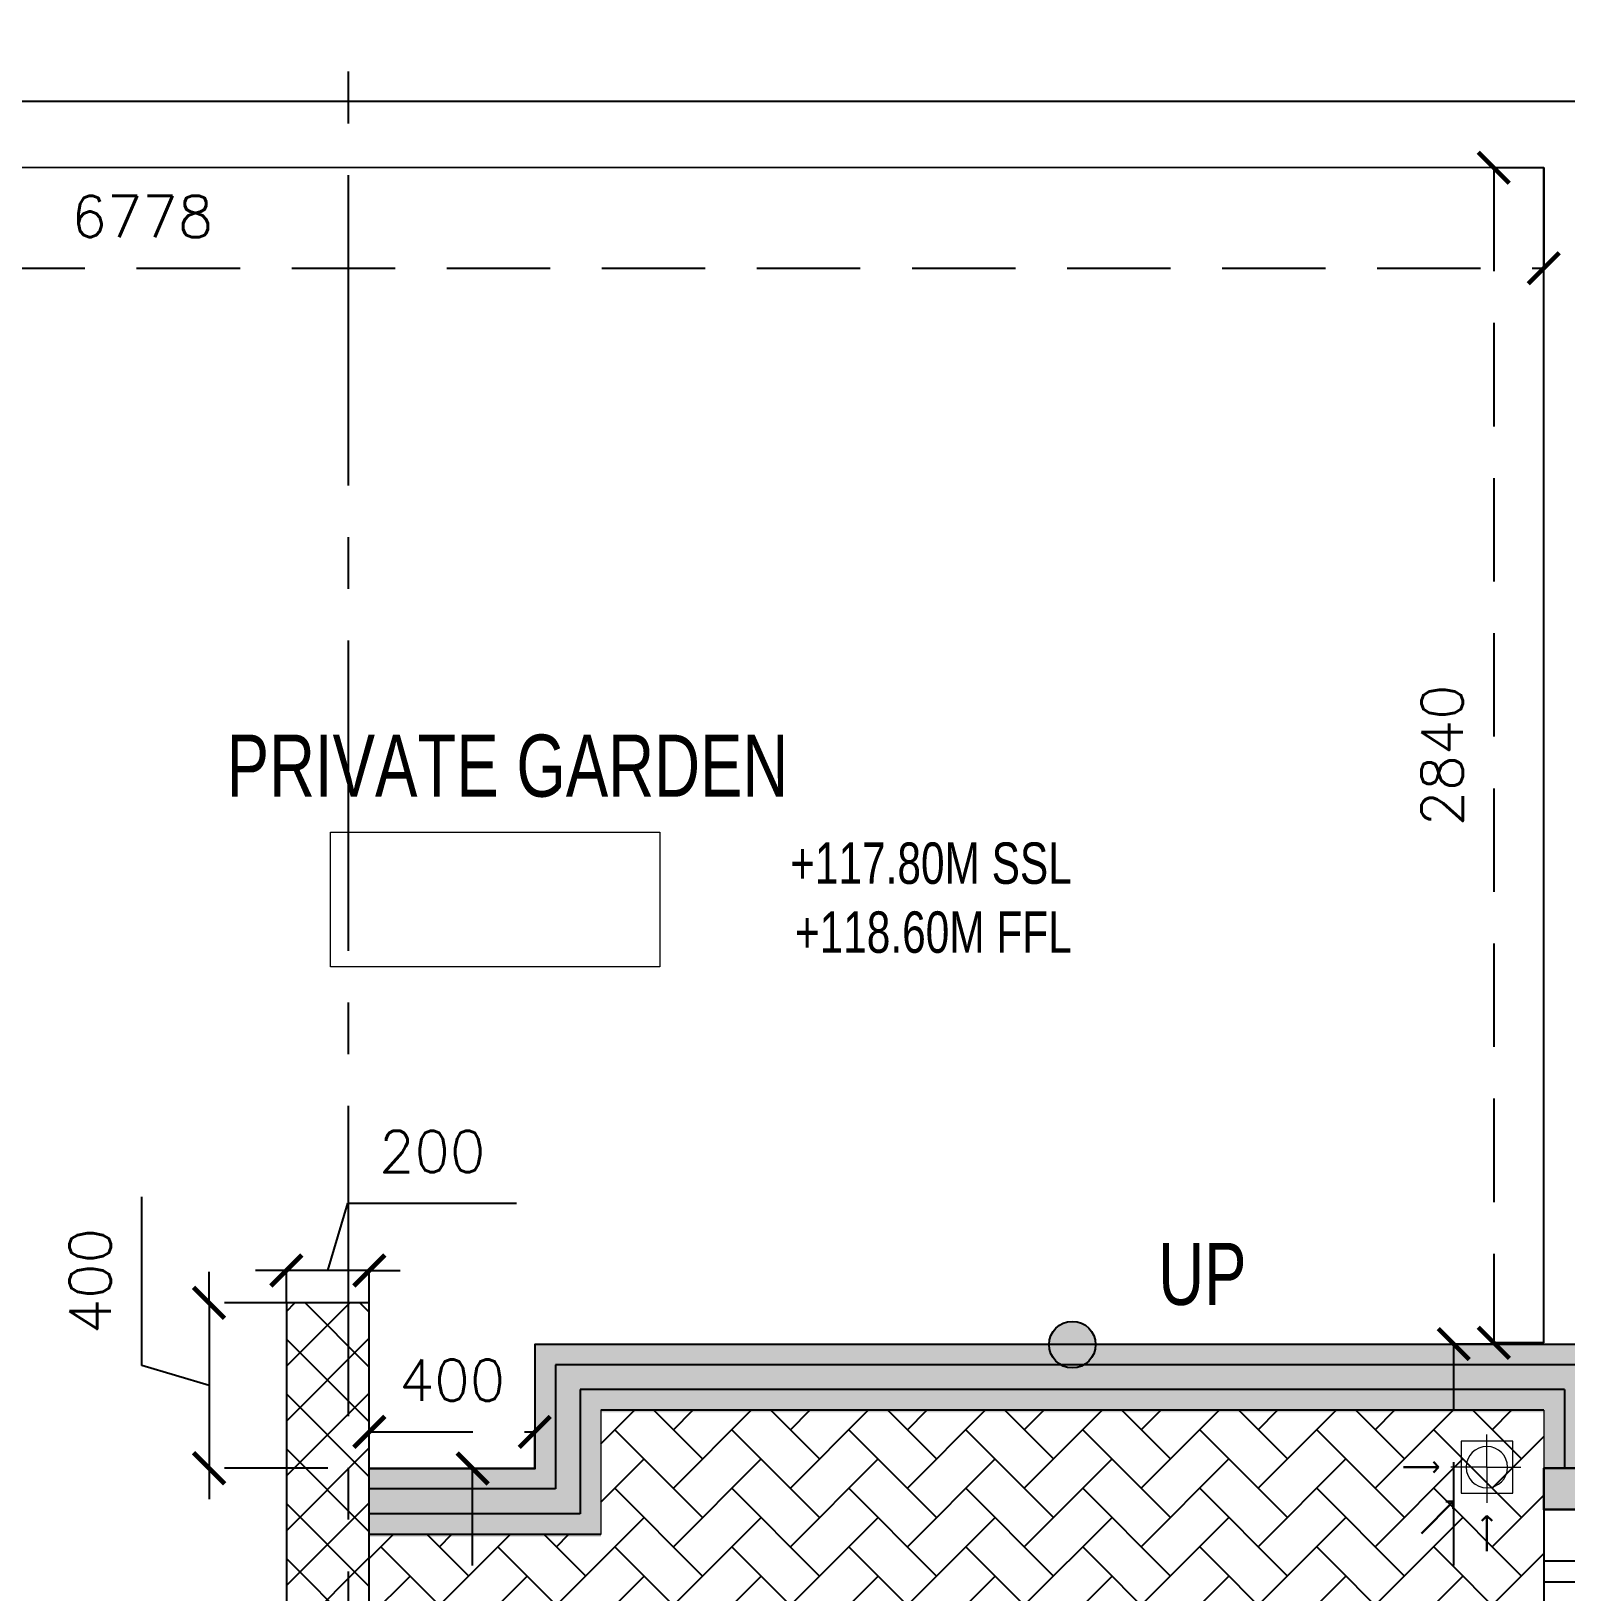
# Model space of a CAD drawing. Header units: millimetres. Extents: x 1180970 to 1231451, y -5737889 to -5695638.
# Drawn here: x 1221695 to 1225406, y -5708852 to -5705080 of the extents above; entities that cross this region are included whole.
import ezdxf

# ---------------------------------------------------------------- set-up
doc = ezdxf.new("R2010")
doc.units = ezdxf.units.MM
doc.header["$LTSCALE"] = 1000
doc.header["$MEASUREMENT"] = 0
for name, pattern in [('3BHK-A$1$AUDIT_D_120904163729-0', [0]), ('AUDIT_D_120904163729-0', [0]), ('T8(T9 IS SIMILAR) - GROUND FLOOR - DIMENSION & TEXTING$0$HIDDEN', [0.375, 0.25, -0.125]), ('T8(T9 IS SIMILAR) - GROUND FLOOR ELEVATION$0$AUDIT_D_120904163729-0', [0]), ('T8(T9 IS SIMILAR) - GROUND FLOOR ELEVATION$1$HIDDEN', [0.375, 0.25, -0.125]), ('T8_REFUGE COLUMNS$0$CENTER2', [1.125, 0.75, -0.125, 0.125, -0.125])]:
    doc.linetypes.add(name, pattern=pattern)
doc.layers.get('0').update_dxf_attribs({"linetype": 'AUDIT_D_120904163729-0'})
for name, color, linetype, lineweight in [('$0$a-Text', 4, 'Continuous', 0), ('3BHK-A$1$D&W', 8, 'Continuous', 25), ('3BHK-A$1$Ele', 8, 'Continuous', 15), ('3BHK-A$2$a-TOI-fixtures', 251, 'Continuous', 0), ('3BHK-A$2$A-WALL- 160', 6, 'Continuous', 30), ('T8(T9 IS SIMILAR) - GROUND FLOOR - DIMENSION & TEXTING$0$R0-18-10-2014-T1-1st Podium Floor Plan$0$Text', 2, 'Continuous', 0), ('T8(T9 IS SIMILAR) - GROUND FLOOR$0$a-Text', 4, 'Continuous', 0), ('T8(T9 IS SIMILAR) - GROUND FLOOR$0$D&W', 8, 'Continuous', 25)]:
    doc.layers.add(name, color=color, linetype=linetype, lineweight=lineweight)
for name, color, linetype in [('3BHK-A$1$$1$CUT-OUT', 49, 'Continuous'), ('3BHK-A$1$A-DECK SUNK 125', 8, 'Continuous'), ('3BHK-A$1$A-Elev Feature-Chajja', 13, 'Continuous'), ('3BHK-A$1$A-HATCH -160', 251, '3BHK-A$1$AUDIT_D_120904163729-0'), ('3BHK-A$1$ELE 1', 1, 'Continuous'), ('A-GARDEN PARTITION', 1, 'Continuous'), ('T8(T9 IS SIMILAR) - GROUND FLOOR - DIMENSION & TEXTING$0$A-DIMENSIONS', 2, 'T8(T9 IS SIMILAR) - GROUND FLOOR - DIMENSION & TEXTING$0$HIDDEN'), ('T8(T9 IS SIMILAR) - GROUND FLOOR ELEVATION$0$A-DIM', 1, 'T8(T9 IS SIMILAR) - GROUND FLOOR ELEVATION$0$AUDIT_D_120904163729-0'), ('T8(T9 IS SIMILAR) - GROUND FLOOR ELEVATION$0$A-WALL HATCH', 252, 'T8(T9 IS SIMILAR) - GROUND FLOOR ELEVATION$0$AUDIT_D_120904163729-0'), ('T8(T9 IS SIMILAR) - GROUND FLOOR ELEVATION$0$A-WALL-FEATURES', 6, 'T8(T9 IS SIMILAR) - GROUND FLOOR ELEVATION$0$AUDIT_D_120904163729-0'), ('T8(T9 IS SIMILAR) - GROUND FLOOR$0$$0$A-DECK SUNK 125', 8, 'Continuous'), ('T8(T9 IS SIMILAR) - GROUND FLOOR$0$B-AR-ANNO-E DECK FLOOR$0$a-text', 4, 'Continuous'), ('T8(T9 IS SIMILAR) - GROUND FLOOR$1$STAIRS', 1, 'Continuous'), ('T8_REFUGE COLUMNS$0$A-CENTERLINE', 193, 'T8_REFUGE COLUMNS$0$CENTER2')]:
    doc.layers.add(name, color=color, linetype=linetype)
doc.styles.add('$0$ARIAL ARROW', font='swisscl.ttf')
doc.styles.add('3BHK-A$1$Romans 1', font='romans.shx', dxfattribs={"height": 100})
doc.styles.add('T8(T9 IS SIMILAR) - GROUND FLOOR - DIMENSION & TEXTING$0$ARIAL ARROW', font='swisscl.ttf')
doc.styles.add('T8(T9 IS SIMILAR) - GROUND FLOOR - DIMENSION & TEXTING$0$Romans 1', font='romans.shx', dxfattribs={"height": 100})
doc.styles.add('T8(T9 IS SIMILAR) - GROUND FLOOR ELEVATION$0$Romans 1', font='romans.shx', dxfattribs={"height": 100})
doc.styles.add('T8(T9 IS SIMILAR) - GROUND FLOOR$0$ARIAL ARROW', font='swisscl.ttf')
doc.dimstyles.new('3BHK-A$1$ALPINE S', dxfattribs={"dimscale": 0, "dimtxt": 100, "dimasz": 75, "dimexe": 0, "dimexo": 0, "dimgap": 75, "dimtad": 1, "dimdec": 0, "dimzin": 0, "dimdsep": 46, "dimtxsty": '3BHK-A$1$Romans 1', "dimblk": '3BHK-A$1$_ArchTick', "dimcen": 0.09, "dimclrd": 256, "dimclre": 256, "dimclrt": 7, "dimadec": 0, "dimazin": 0, "dimtfac": 1, "dimtdec": 0, "dimtofl": 0, "dimtmove": 1, "dimatfit": 0, "dimldrblk": '3BHK-A$1$_Open90', "dimfxl": 1, "dimtolj": 1, "dimtzin": 0, "dimarcsym": 0})
doc.dimstyles.new('T8(T9 IS SIMILAR) - GROUND FLOOR - DIMENSION & TEXTING$0$ALPINE S', dxfattribs={"dimscale": 0, "dimtxt": 100, "dimasz": 75, "dimexe": 0, "dimexo": 0, "dimgap": 75, "dimtad": 1, "dimdec": 0, "dimzin": 0, "dimdsep": 46, "dimtxsty": 'T8(T9 IS SIMILAR) - GROUND FLOOR - DIMENSION & TEXTING$0$Romans 1', "dimblk": 'T8(T9 IS SIMILAR) - GROUND FLOOR - DIMENSION & TEXTING$0$_ArchTick', "dimcen": 0.09, "dimclrd": 256, "dimclre": 256, "dimclrt": 7, "dimadec": 0, "dimazin": 0, "dimtfac": 1, "dimtdec": 0, "dimtofl": 0, "dimtmove": 1, "dimatfit": 0, "dimldrblk": 'T8(T9 IS SIMILAR) - GROUND FLOOR - DIMENSION & TEXTING$0$_Open90', "dimfxl": 1, "dimtolj": 1, "dimtzin": 0, "dimarcsym": 0})
doc.dimstyles.new('T8(T9 IS SIMILAR) - GROUND FLOOR ELEVATION$0$ALPINE S', dxfattribs={"dimscale": 0, "dimtxt": 100, "dimasz": 75, "dimexe": 0, "dimexo": 0, "dimgap": 75, "dimtad": 1, "dimdec": 0, "dimzin": 0, "dimdsep": 46, "dimtxsty": 'T8(T9 IS SIMILAR) - GROUND FLOOR ELEVATION$0$Romans 1', "dimblk": 'T8(T9 IS SIMILAR) - GROUND FLOOR ELEVATION$0$_ArchTick', "dimcen": 0.09, "dimclrd": 256, "dimclre": 256, "dimclrt": 7, "dimadec": 0, "dimazin": 0, "dimtfac": 1, "dimtdec": 0, "dimtofl": 0, "dimtmove": 1, "dimatfit": 0, "dimldrblk": 'T8(T9 IS SIMILAR) - GROUND FLOOR ELEVATION$0$_Open90', "dimfxl": 1, "dimtolj": 1, "dimtzin": 0, "dimarcsym": 0})

# ---------------------------------------------------------------- blocks, each defined once
blk = doc.blocks.new('3BHK-A$1$_ArchTick')
at = {"color": 0, "linetype": 'ByBlock', "const_width": 0.15}
blk.add_lwpolyline([(-0.5, -0.5), (0.5, 0.5)], dxfattribs=at)
blk = doc.blocks.new('3BHK-A$1$_Open90')
at = {"color": 0, "linetype": 'ByBlock', "lineweight": -2}
for p, q in [((0, 0), (-1, 0)), ((-0.5, 0.5), (0, 0)), ((0, 0), (-0.5, -0.5))]:
    blk.add_line(p, q, dxfattribs=at)
blk = doc.blocks.new('T8_REFUGE COLUMNS')
at = {"layer": 'T8_REFUGE COLUMNS$0$A-CENTERLINE'}
blk.add_line((1222462.1, -5720802.9), (1222462.1, -5702690.8), dxfattribs=at)
blk = doc.blocks.new('T8(T9 IS SIMILAR) - GROUND FLOOR ELEVATION$0$_ArchTick')
at = {"color": 0, "linetype": 'ByBlock', "const_width": 0.15}
blk.add_lwpolyline([(-0.5, -0.5), (0.5, 0.5)], dxfattribs=at)
blk = doc.blocks.new('*D338')
at = {"layer": 'T8(T9 IS SIMILAR) - GROUND FLOOR ELEVATION$0$A-DIM', "lineweight": -2, "transparency": 16777216}
for p, q in [((1221962.3, -5708305), (1221962.3, -5707897.9)), ((1222124.8, -5708153.8), (1222124.8, -5708078.8)), ((1222124.8, -5708153.8), (1222124.8, -5708553.7)), ((1222124.8, -5708353.8), (1221962.3, -5708305)), ((1222124.8, -5708553.7), (1222124.8, -5708628.7))]:
    blk.add_line(p, q, dxfattribs=at)
at = {"layer": 'T8(T9 IS SIMILAR) - GROUND FLOOR ELEVATION$0$A-DIM', "linetype": 'T8(T9 IS SIMILAR) - GROUND FLOOR ELEVATION$1$HIDDEN', "lineweight": -2, "transparency": 16777216}
for p, q in [((1222412, -5708153.8), (1222124.8, -5708153.8)), ((1222412.3, -5708553.7), (1222124.8, -5708553.7))]:
    blk.add_line(p, q, dxfattribs=at)
at = {"layer": 'T8(T9 IS SIMILAR) - GROUND FLOOR ELEVATION$0$A-DIM', "linetype": 'ByBlock', "lineweight": -2, "transparency": 16777216, "xscale": 75, "yscale": 75, "zscale": 75}
for p, rotation in [((1222124.8, -5708153.8), 270), ((1222124.8, -5708553.7), 90)]:
    blk.add_blockref('T8(T9 IS SIMILAR) - GROUND FLOOR ELEVATION$0$_ArchTick', p, dxfattribs=dict(at, rotation=rotation))
at = {"layer": 'T8(T9 IS SIMILAR) - GROUND FLOOR ELEVATION$0$A-DIM', "color": 7, "linetype": 'ByBlock', "transparency": 16777216, "insert": (1221837.3, -5708101.4), "char_height": 100, "attachment_point": 5, "rotation": 90, "style": 'T8(T9 IS SIMILAR) - GROUND FLOOR ELEVATION$0$Romans 1'}
blk.add_mtext('\\A1;400', dxfattribs=at)
blk = doc.blocks.new('T8(T9 IS SIMILAR) - GROUND FLOOR ELEVATION$0$_Open90')
at = {"color": 0, "linetype": 'ByBlock', "lineweight": -2}
for p, q in [((0, 0), (-1, 0)), ((-0.5, 0.5), (0, 0)), ((0, 0), (-0.5, -0.5))]:
    blk.add_line(p, q, dxfattribs=at)
blk = doc.blocks.new('*D343')
at = {"layer": 'T8(T9 IS SIMILAR) - GROUND FLOOR ELEVATION$0$A-DIM', "lineweight": -2, "transparency": 16777216}
for p, q in [((1222412, -5708075.7), (1222460.7, -5707913.2)), ((1222460.7, -5707913.2), (1222867.9, -5707913.2)), ((1222311.8, -5708075.7), (1222236.8, -5708075.7)), ((1222512.2, -5708075.7), (1222311.8, -5708075.7)), ((1222512.2, -5708075.7), (1222587.2, -5708075.7))]:
    blk.add_line(p, q, dxfattribs=at)
at = {"layer": 'T8(T9 IS SIMILAR) - GROUND FLOOR ELEVATION$0$A-DIM', "linetype": 'T8(T9 IS SIMILAR) - GROUND FLOOR ELEVATION$1$HIDDEN', "lineweight": -2, "transparency": 16777216}
for p, q in [((1222311.8, -5708153.8), (1222311.8, -5708075.7)), ((1222512.2, -5708153.8), (1222512.2, -5708075.7))]:
    blk.add_line(p, q, dxfattribs=at)
at = {"layer": 'T8(T9 IS SIMILAR) - GROUND FLOOR ELEVATION$0$A-DIM', "linetype": 'ByBlock', "lineweight": -2, "transparency": 16777216, "xscale": 75, "yscale": 75, "zscale": 75}
blk.add_blockref('T8(T9 IS SIMILAR) - GROUND FLOOR ELEVATION$0$_ArchTick', (1222311.8, -5708075.7), dxfattribs=at)
at = {"layer": 'T8(T9 IS SIMILAR) - GROUND FLOOR ELEVATION$0$A-DIM', "linetype": 'ByBlock', "lineweight": -2, "transparency": 16777216, "xscale": 75, "yscale": 75, "zscale": 75, "rotation": 180}
blk.add_blockref('T8(T9 IS SIMILAR) - GROUND FLOOR ELEVATION$0$_ArchTick', (1222512.2, -5708075.7), dxfattribs=at)
at = {"layer": 'T8(T9 IS SIMILAR) - GROUND FLOOR ELEVATION$0$A-DIM', "color": 7, "linetype": 'ByBlock', "transparency": 16777216, "insert": (1222664.3, -5707788.2), "char_height": 100, "attachment_point": 5, "style": 'T8(T9 IS SIMILAR) - GROUND FLOOR ELEVATION$0$Romans 1', "bg_fill": 3, "box_fill_scale": 1.25, "bg_fill_color": 256, "bg_fill_true_color": 13158600, "bg_fill_transparency": 0}
blk.add_mtext('\\A1;200', dxfattribs=at)
blk = doc.blocks.new('T8(T9 IS SIMILAR) - GROUND FLOOR$1$A$C29262D9E')
at = {"layer": 'T8(T9 IS SIMILAR) - GROUND FLOOR$1$STAIRS'}
h = blk.add_hatch(color=7, dxfattribs=at)
edge = h.paths.add_edge_path()
edge.add_arc((0, 0), 0.075, 0, 360)
at = {"layer": 'T8(T9 IS SIMILAR) - GROUND FLOOR$1$STAIRS', "color": 7}
blk.add_circle((0, 0), 0.075, dxfattribs=at)
blk = doc.blocks.new('T8(T9 IS SIMILAR) - GROUND FLOOR - DIMENSION & TEXTING$0$_ArchTick')
at = {"color": 0, "linetype": 'ByBlock', "const_width": 0.15}
blk.add_lwpolyline([(-0.5, -0.5), (0.5, 0.5)], dxfattribs=at)
blk = doc.blocks.new('*D616')
at = {"layer": 'T8(T9 IS SIMILAR) - GROUND FLOOR - DIMENSION & TEXTING$0$A-DIMENSIONS', "linetype": 'T8(T9 IS SIMILAR) - GROUND FLOOR - DIMENSION & TEXTING$0$HIDDEN', "lineweight": -2, "transparency": 16777216}
for p, q in [((1225319, -5708253.4), (1225134.5, -5708253.4)), ((1225319, -5709913.9), (1225134.5, -5709913.9))]:
    blk.add_line(p, q, dxfattribs=at)
at = {"layer": 'T8(T9 IS SIMILAR) - GROUND FLOOR - DIMENSION & TEXTING$0$A-DIMENSIONS', "lineweight": -2, "transparency": 16777216}
blk.add_line((1225134.5, -5709913.9), (1225134.5, -5708253.4), dxfattribs=at)
at = {"layer": 'T8(T9 IS SIMILAR) - GROUND FLOOR - DIMENSION & TEXTING$0$A-DIMENSIONS', "linetype": 'ByBlock', "lineweight": -2, "transparency": 16777216, "xscale": 75, "yscale": 75, "zscale": 75}
for p, rotation in [((1225134.5, -5708253.4), 90), ((1225134.5, -5709913.9), 270)]:
    blk.add_blockref('T8(T9 IS SIMILAR) - GROUND FLOOR - DIMENSION & TEXTING$0$_ArchTick', p, dxfattribs=dict(at, rotation=rotation))
at = {"layer": 'T8(T9 IS SIMILAR) - GROUND FLOOR - DIMENSION & TEXTING$0$A-DIMENSIONS', "color": 7, "linetype": 'ByBlock', "transparency": 16777216, "insert": (1225009.5, -5709083.6), "char_height": 100, "attachment_point": 5, "rotation": 90, "style": 'T8(T9 IS SIMILAR) - GROUND FLOOR - DIMENSION & TEXTING$0$Romans 1'}
blk.add_mtext('\\A1;1660', dxfattribs=at)
blk = doc.blocks.new('T8(T9 IS SIMILAR) - GROUND FLOOR - DIMENSION & TEXTING$0$_Open90')
at = {"color": 0, "linetype": 'ByBlock', "lineweight": -2}
for p, q in [((0, 0), (-1, 0)), ((-0.5, 0.5), (0, 0)), ((0, 0), (-0.5, -0.5))]:
    blk.add_line(p, q, dxfattribs=at)
blk = doc.blocks.new('*D468')
at = {"layer": 'T8(T9 IS SIMILAR) - GROUND FLOOR - DIMENSION & TEXTING$0$A-DIMENSIONS', "linetype": 'T8(T9 IS SIMILAR) - GROUND FLOOR - DIMENSION & TEXTING$0$HIDDEN', "lineweight": -2, "transparency": 16777216}
for p, q in [((1222912.3, -5708554.3), (1222762.1, -5708554.3)), ((1222946.6, -5709913.9), (1222762.1, -5709913.9))]:
    blk.add_line(p, q, dxfattribs=at)
at = {"layer": 'T8(T9 IS SIMILAR) - GROUND FLOOR - DIMENSION & TEXTING$0$A-DIMENSIONS', "lineweight": -2, "transparency": 16777216}
blk.add_line((1222762.1, -5709913.9), (1222762.1, -5708554.3), dxfattribs=at)
at = {"layer": 'T8(T9 IS SIMILAR) - GROUND FLOOR - DIMENSION & TEXTING$0$A-DIMENSIONS', "linetype": 'ByBlock', "lineweight": -2, "transparency": 16777216, "xscale": 75, "yscale": 75, "zscale": 75}
for p, rotation in [((1222762.1, -5708554.3), 90), ((1222762.1, -5709913.9), 270)]:
    blk.add_blockref('T8(T9 IS SIMILAR) - GROUND FLOOR - DIMENSION & TEXTING$0$_ArchTick', p, dxfattribs=dict(at, rotation=rotation))
at = {"layer": 'T8(T9 IS SIMILAR) - GROUND FLOOR - DIMENSION & TEXTING$0$A-DIMENSIONS', "color": 7, "linetype": 'ByBlock', "transparency": 16777216, "insert": (1222637.1, -5709234.1), "char_height": 100, "attachment_point": 5, "rotation": 90, "style": 'T8(T9 IS SIMILAR) - GROUND FLOOR - DIMENSION & TEXTING$0$Romans 1'}
blk.add_mtext('\\A1;1360', dxfattribs=at)
blk = doc.blocks.new('*D469')
at = {"layer": 'T8(T9 IS SIMILAR) - GROUND FLOOR - DIMENSION & TEXTING$0$A-DIMENSIONS', "linetype": 'T8(T9 IS SIMILAR) - GROUND FLOOR - DIMENSION & TEXTING$0$HIDDEN', "lineweight": -2, "transparency": 16777216}
for p, q in [((1222512.3, -5708555.2), (1222512.3, -5708465.9)), ((1222912.3, -5708555.3), (1222912.3, -5708465.9))]:
    blk.add_line(p, q, dxfattribs=at)
at = {"layer": 'T8(T9 IS SIMILAR) - GROUND FLOOR - DIMENSION & TEXTING$0$A-DIMENSIONS', "lineweight": -2, "transparency": 16777216}
blk.add_line((1222512.3, -5708465.9), (1222912.3, -5708465.9), dxfattribs=at)
at = {"layer": 'T8(T9 IS SIMILAR) - GROUND FLOOR - DIMENSION & TEXTING$0$A-DIMENSIONS', "linetype": 'ByBlock', "lineweight": -2, "transparency": 16777216, "xscale": 75, "yscale": 75, "zscale": 75, "rotation": 180}
blk.add_blockref('T8(T9 IS SIMILAR) - GROUND FLOOR - DIMENSION & TEXTING$0$_ArchTick', (1222512.3, -5708465.9), dxfattribs=at)
at = {"layer": 'T8(T9 IS SIMILAR) - GROUND FLOOR - DIMENSION & TEXTING$0$A-DIMENSIONS', "linetype": 'ByBlock', "lineweight": -2, "transparency": 16777216, "xscale": 75, "yscale": 75, "zscale": 75}
blk.add_blockref('T8(T9 IS SIMILAR) - GROUND FLOOR - DIMENSION & TEXTING$0$_ArchTick', (1222912.3, -5708465.9), dxfattribs=at)
at = {"layer": 'T8(T9 IS SIMILAR) - GROUND FLOOR - DIMENSION & TEXTING$0$A-DIMENSIONS', "color": 7, "linetype": 'ByBlock', "transparency": 16777216, "insert": (1222712.3, -5708340.9), "char_height": 100, "attachment_point": 5, "style": 'T8(T9 IS SIMILAR) - GROUND FLOOR - DIMENSION & TEXTING$0$Romans 1'}
blk.add_mtext('\\A1;400', dxfattribs=at)
blk = doc.blocks.new('*D502')
at = {"layer": 'T8(T9 IS SIMILAR) - GROUND FLOOR - DIMENSION & TEXTING$0$A-DIMENSIONS', "linetype": 'T8(T9 IS SIMILAR) - GROUND FLOOR - DIMENSION & TEXTING$0$HIDDEN', "lineweight": -2, "transparency": 16777216}
for p, q in [((1218574.6, -5705410), (1218574.6, -5705653)), ((1225352.3, -5705410.3), (1225352.3, -5705653))]:
    blk.add_line(p, q, dxfattribs=at)
at = {"layer": 'T8(T9 IS SIMILAR) - GROUND FLOOR - DIMENSION & TEXTING$0$A-DIMENSIONS', "lineweight": -2, "transparency": 16777216}
blk.add_line((1218574.6, -5705653), (1225352.3, -5705653), dxfattribs=at)
at = {"layer": 'T8(T9 IS SIMILAR) - GROUND FLOOR - DIMENSION & TEXTING$0$A-DIMENSIONS', "linetype": 'ByBlock', "lineweight": -2, "transparency": 16777216, "xscale": 75, "yscale": 75, "zscale": 75, "rotation": 180}
blk.add_blockref('T8(T9 IS SIMILAR) - GROUND FLOOR - DIMENSION & TEXTING$0$_ArchTick', (1218574.6, -5705653), dxfattribs=at)
at = {"layer": 'T8(T9 IS SIMILAR) - GROUND FLOOR - DIMENSION & TEXTING$0$A-DIMENSIONS', "linetype": 'ByBlock', "lineweight": -2, "transparency": 16777216, "xscale": 75, "yscale": 75, "zscale": 75}
blk.add_blockref('T8(T9 IS SIMILAR) - GROUND FLOOR - DIMENSION & TEXTING$0$_ArchTick', (1225352.3, -5705653), dxfattribs=at)
at = {"layer": 'T8(T9 IS SIMILAR) - GROUND FLOOR - DIMENSION & TEXTING$0$A-DIMENSIONS', "color": 7, "linetype": 'ByBlock', "transparency": 16777216, "insert": (1221963.4, -5705528), "char_height": 100, "attachment_point": 5, "style": 'T8(T9 IS SIMILAR) - GROUND FLOOR - DIMENSION & TEXTING$0$Romans 1', "bg_fill": 3, "box_fill_scale": 1.25, "bg_fill_color": 256, "bg_fill_true_color": 13158600, "bg_fill_transparency": 0}
blk.add_mtext('\\A1;6778', dxfattribs=at)
blk = doc.blocks.new('*D503')
at = {"layer": 'T8(T9 IS SIMILAR) - GROUND FLOOR - DIMENSION & TEXTING$0$A-DIMENSIONS', "linetype": 'T8(T9 IS SIMILAR) - GROUND FLOOR - DIMENSION & TEXTING$0$HIDDEN', "lineweight": -2, "transparency": 16777216}
for p, q in [((1225352.3, -5705410.3), (1225231.5, -5705410.3)), ((1225352.5, -5708250.6), (1225231.5, -5708250.6))]:
    blk.add_line(p, q, dxfattribs=at)
at = {"layer": 'T8(T9 IS SIMILAR) - GROUND FLOOR - DIMENSION & TEXTING$0$A-DIMENSIONS', "lineweight": -2, "transparency": 16777216}
blk.add_line((1225231.5, -5705410.3), (1225231.5, -5708250.6), dxfattribs=at)
at = {"layer": 'T8(T9 IS SIMILAR) - GROUND FLOOR - DIMENSION & TEXTING$0$A-DIMENSIONS', "linetype": 'ByBlock', "lineweight": -2, "transparency": 16777216, "xscale": 75, "yscale": 75, "zscale": 75}
for p, rotation in [((1225231.5, -5705410.3), 90), ((1225231.5, -5708250.6), 270)]:
    blk.add_blockref('T8(T9 IS SIMILAR) - GROUND FLOOR - DIMENSION & TEXTING$0$_ArchTick', p, dxfattribs=dict(at, rotation=rotation))
at = {"layer": 'T8(T9 IS SIMILAR) - GROUND FLOOR - DIMENSION & TEXTING$0$A-DIMENSIONS', "color": 7, "linetype": 'ByBlock', "transparency": 16777216, "insert": (1225106.5, -5706830.5), "char_height": 100, "attachment_point": 5, "rotation": 90, "style": 'T8(T9 IS SIMILAR) - GROUND FLOOR - DIMENSION & TEXTING$0$Romans 1', "bg_fill": 3, "box_fill_scale": 1.25, "bg_fill_color": 256, "bg_fill_true_color": 13158600, "bg_fill_transparency": 0}
blk.add_mtext('\\A1;2840', dxfattribs=at)
blk = doc.blocks.new('3BHK-A$1$A$C1DA736AB')
at = {"layer": '3BHK-A$2$a-TOI-fixtures', "linetype": 'ByBlock'}
for points in [[(117, 0.4, 0), (202.3, 0.4, 0)], [(81.7, -82.8, 0), (158.2, -159.9, 0)], [(0.4, -117, 0), (0.4, -202.3, 0)]]:
    blk.add_leader(points, dimstyle='3BHK-A$1$ALPINE S', override={"dimscale": 1, "dimasz": 25, "dimtad": 0, "dimfxl": 5, "dimtfill": 1, "dimarcsym": 1}, dxfattribs=at)
blk = doc.blocks.new('3BHK-A$1$Type-A-First Floor Plan-bottom-up$0$FLOOR TRAP-flat-6')
at = {"layer": '3BHK-A$2$a-TOI-fixtures'}
h = blk.add_hatch(dxfattribs=at)
h.set_pattern_fill('ACET-2D-_USER', color=256, scale=20, angle=45, style=0, double=1, pattern_type=0)
h.set_pattern_definition([(45, (-789896.981, 5385770.066), (-14.142135624, 14.142135624), []), (135, (-789896.981, 5385770.066), (-14.142135624, -14.142135624), [])])
edge = h.paths.add_edge_path()
edge.add_arc((150, 150), 50, 0, 360)
for q in [(150, 228.6), (67.6, 150), (237.4, 150), (150, 63.6)]:
    blk.add_line((150, 150), q, dxfattribs=at)
blk.add_lwpolyline([(87.5, 212.5), (212.5, 212.5), (212.5, 87.5), (87.5, 87.5)], close=True, dxfattribs=at)
blk.add_circle((150, 150), 50, dxfattribs=at)
at = {"layer": '3BHK-A$2$A-WALL- 160', "linetype": 'ByBlock'}
blk.add_blockref('3BHK-A$1$A$C1DA736AB', (149.6, 149.6, 0), dxfattribs=at)
blk = doc.blocks.new('3BHK-A')
at = {"layer": '3BHK-A$1$A-DECK SUNK 125'}
h = blk.add_hatch(dxfattribs=at)
h.set_pattern_fill('AR-HBONE', color=256, scale=25)
h.set_pattern_definition([(45, (25997.86, -10382.14), (1e-14, 141.4213562), [300, -100]), (135, (26068.57, -10311.43), (1e-14, 141.4213562), [300, -100])])
h.paths.add_polyline_path([(1187192.4, -5708413.7), (1189472.4, -5708413.6), (1189472.4, -5708714), (1190032.4, -5708714), (1190032.4, -5709913.5), (1187192.3, -5709913.5)])
at = {"layer": '3BHK-A$1$A-HATCH -160', "linetype": 'ByBlock'}
h = blk.add_hatch(dxfattribs=at)
h.set_pattern_fill('ZIGZAG', color=256, scale=250)
h.set_pattern_definition([(9e-15, (1e-08, 0), (31.25, 31.25), [31.25, -31.25]), (90, (31.25, 0), (-31.25, 31.25), [31.25, -31.25])])
h.paths.add_polyline_path([(1185182.8, -5714749.5), (1186532.7, -5714749.5), (1186532.7, -5714149.5), (1186632.7, -5714149.5), (1186632.7, -5714749.5), (1188712.7, -5714749.5), (1188712.7, -5714049.5), (1189032.5, -5714049.5), (1189032.5, -5714149.5), (1188812.7, -5714149.5), (1188812.7, -5715449.5), (1189032.5, -5715449.5), (1189032.5, -5715549.5), (1188712.7, -5715549.5), (1188712.7, -5714849.5), (1186632.7, -5714849.5), (1186632.7, -5715664.5), (1186532.7, -5715664.5), (1186532.7, -5714849.5), (1185182.8, -5714849.5)])
h.paths.add_polyline_path([(1185182.8, -5713249.5), (1185782.7, -5713249.5), (1185782.7, -5713149.5), (1185182.8, -5713149.5)])
h.paths.add_polyline_path([(1186532.7, -5710699.5), (1186632.7, -5710699.5), (1186632.7, -5713249.5), (1186532.7, -5713249.5)])
h.paths.add_polyline_path([(1186532.7, -5717399.5), (1186632.7, -5717399.5), (1186632.7, -5716414.5), (1186532.7, -5716414.5)])
h.paths.add_polyline_path([(1194902.2, -5715375), (1194082.3, -5715375), (1194082.3, -5715475), (1194902.2, -5715475)])
h.paths.add_polyline_path([(1195782.2, -5715375), (1196682.2, -5715375), (1196682.2, -5715475), (1195782.2, -5715475)])
h.paths.add_polyline_path([(1194132.5, -5714149.9), (1196532.4, -5714149.9), (1196532.4, -5714049.9), (1194132.5, -5714049.9)])
h.paths.add_polyline_path([(1197432.4, -5711800.2), (1197532.4, -5711800.2), (1197532.4, -5714149.9), (1197432.4, -5714149.9)])
h.paths.add_polyline_path([(1198282.4, -5714149.9), (1198958.7, -5714149.9), (1198958.7, -5714049.9), (1198282.4, -5714049.9)])
h.paths.add_polyline_path([(1196871.9, -5720208.6), (1196082.2, -5720209.7), (1196082.3, -5720109.7), (1196082.2, -5720109.7), (1196182.2, -5720109.7), (1196871.9, -5720108.6)])
h.paths.add_polyline_path([(1193397.2, -5709939.9), (1193882.3, -5709939.6), (1193882.3, -5710040.1), (1193397.3, -5710040.1)])
h.paths.add_polyline_path([(1186632.7, -5708554.7), (1187192.3, -5708554.8), (1187192.3, -5708654.7), (1186632.7, -5708654.7)])
h.paths.add_polyline_path([(1194182.3, -5715724), (1194082.3, -5715724), (1194082.3, -5715474), (1194182.3, -5715474)])
at = {"layer": '3BHK-A$1$$1$CUT-OUT', "elevation": 0}
blk.add_lwpolyline([(1187192.3, -5708653.7), (1187192.3, -5709913.7), (1187092.3, -5709913.6), (1187092.4, -5708653.7)], close=True, dxfattribs=at)
at = {"layer": '3BHK-A$1$A-Elev Feature-Chajja', "color": 4, "elevation": 0}
blk.add_lwpolyline([(1187192.3, -5708828.1), (1187092.3, -5708828.1), (1187092.3, -5708778.1), (1187192.3, -5708778.1)], close=True, dxfattribs=at)
at = {"layer": '3BHK-A$1$D&W', "linetype": 'ByBlock'}
for p, q in [((1187192.4, -5708413.7, 0), (1189472.4, -5708413.7, 0)), ((1189472.4, -5708713.7, 0), (1190032.4, -5708713.7, 0))]:
    blk.add_line(p, q, dxfattribs=at)
at = {"layer": '3BHK-A$1$Ele'}
for p, q in [((1187032.4, -5708253.7, 0), (1189632.4, -5708253.7, 0)), ((1189632.4, -5708253.7, 0), (1189632.4, -5708553.7, 0)), ((1187192.4, -5708413.7, 0), (1189472.4, -5708413.7, 0)), ((1187192.4, -5708413.7, 0), (1187192.4, -5708589.5, 0.6)), ((1189472.4, -5708413.7, 0), (1189472.4, -5708713.7, 0)), ((1189632.4, -5708553.7, 0), (1190032.4, -5708553.7, 0)), ((1189892.4, -5708713.7, 0), (1190032.4, -5708713.7, 0))]:
    blk.add_line(p, q, dxfattribs=at)
at = {"layer": '3BHK-A$1$ELE 1'}
for p, q in [((1187082.4, -5708303.7, 0), (1189582.4, -5708303.7, 0)), ((1189582.4, -5708303.7, 0), (1189582.4, -5708603.7, 0)), ((1187142.4, -5708363.7, 0), (1189522.4, -5708363.7, 0)), ((1187142.4, -5708363.7, 0), (1187142.4, -5708553.5, 0.6)), ((1189522.4, -5708363.7, 0), (1189522.4, -5708663.7, 0)), ((1189582.4, -5708603.7, 0), (1190032.4, -5708603.7, 0)), ((1189522.4, -5708663.7, 0), (1190032.4, -5708663.7, 0))]:
    blk.add_line(p, q, dxfattribs=at)
at = {"layer": '3BHK-A$2$A-WALL- 160', "linetype": 'ByBlock'}
blk.add_lwpolyline([(1186632.7, -5708553.6), (1187192.3, -5708553.7), (1187192.3, -5708653.7), (1186632.7, -5708653.7)], close=True, dxfattribs=at)
at = {"layer": '3BHK-A$2$a-TOI-fixtures', "extrusion": (0, 0, -1), "xscale": -1, "zscale": -1}
blk.add_blockref('3BHK-A$1$Type-A-First Floor Plan-bottom-up$0$FLOOR TRAP-flat-6', (-1187179.9, -5708701.1), dxfattribs=at)
blk = doc.blocks.new('T8(T9 IS SIMILAR) - GROUND FLOOR ELEVATION')
at = {"layer": 'T8(T9 IS SIMILAR) - GROUND FLOOR ELEVATION$0$A-WALL HATCH', "linetype": 'ByBlock'}
h = blk.add_hatch(dxfattribs=at)
h.set_pattern_fill('ANSI37', color=256, scale=750)
h.set_pattern_definition([(45, (-0.1, -0.21), (-66.2912607, 66.2912607), []), (135, (-0.1, -0.21), (-66.2912607, -66.2912607), [])])
h.paths.add_polyline_path([(1186632.3, -5709913.9), (1186432.3, -5709913.9), (1186432.3, -5708154.2), (1186632.3, -5708154.2)])
h.paths.add_polyline_path([(1190032.3, -5708154), (1190232.6, -5708154), (1190232.6, -5709913.7), (1190032.3, -5709913.7)])
h.paths.add_polyline_path([(1202792.3, -5700405.8), (1202592.3, -5700405.8), (1202592.3, -5701090.3), (1202792.3, -5701090.3)])
h.paths.add_polyline_path([(1209952.2, -5700405.8), (1209752.2, -5700405.8), (1209752.2, -5701092), (1209952.2, -5701092)])
h.paths.add_polyline_path([(1222512.1, -5708154), (1222311.7, -5708154), (1222311.7, -5709913.7), (1222512.1, -5709913.7)])
h.paths.add_polyline_path([(1225912.1, -5709913.9), (1226112.1, -5709913.9), (1226112.1, -5708154.2), (1225912.1, -5708154.2)])
h.paths.add_polyline_path([(1209852.3, -5729369.1), (1210052.3, -5729369.1), (1210052.3, -5728684.2), (1209852.3, -5728684.2)])
h.paths.add_polyline_path([(1202692.1, -5729369.1), (1202492, -5729369.1), (1202492, -5728684.2), (1202692.1, -5728684.2)])
at = {"layer": 'T8(T9 IS SIMILAR) - GROUND FLOOR ELEVATION$0$A-WALL-FEATURES', "linetype": 'ByBlock', "elevation": 0}
blk.add_lwpolyline([(1222512.2, -5708153.8), (1222311.8, -5708153.8), (1222311.8, -5709913.5), (1222512.2, -5709913.5)], close=True, dxfattribs=at)
at = {"layer": 'T8(T9 IS SIMILAR) - GROUND FLOOR ELEVATION$0$A-DIM', "linetype": 'ByBlock'}
dim = blk.add_linear_dim(base=(1222124.8, -5708553.7), p1=(1222412, -5708153.8, 0), p2=(1222412.3, -5708553.7, 0), angle=90, dimstyle='T8(T9 IS SIMILAR) - GROUND FLOOR ELEVATION$0$ALPINE S', override={"dimscale": 1, "dimfxl": 5, "dimarcsym": 1}, dxfattribs=at)
dim.commit()
dim.dimension.update_dxf_attribs({"geometry": '*D338', "text_midpoint": (1221837.3, -5708230)})
dim = blk.add_linear_dim(base=(1222311.8, -5708075.7), p1=(1222512.2, -5708153.8, 0), p2=(1222311.8, -5708153.8, 0), dimstyle='T8(T9 IS SIMILAR) - GROUND FLOOR ELEVATION$0$ALPINE S', override={"dimscale": 1, "dimfxl": 5, "dimtfill": 1, "dimarcsym": 1}, dxfattribs=at)
dim.commit()
dim.dimension.update_dxf_attribs({"geometry": '*D343', "text_midpoint": (1222535.7, -5707788.2)})
blk = doc.blocks.new('T8(T9 IS SIMILAR) - GROUND FLOOR')
at = {"layer": 'T8(T9 IS SIMILAR) - GROUND FLOOR$0$D&W', "linetype": 'ByBlock'}
blk.add_blockref('T8_REFUGE COLUMNS', (0, 0), dxfattribs=at)
at = {"layer": 'T8(T9 IS SIMILAR) - GROUND FLOOR$0$D&W', "linetype": 'ByBlock', "xscale": -1}
blk.add_blockref('3BHK-A', (2412544.6, 0), dxfattribs=at)
at = {"layer": 'T8(T9 IS SIMILAR) - GROUND FLOOR$0$D&W', "linetype": 'ByBlock'}
blk.add_blockref('T8(T9 IS SIMILAR) - GROUND FLOOR ELEVATION', (0, 0), dxfattribs=at)
at = {"layer": 'T8(T9 IS SIMILAR) - GROUND FLOOR$0$$0$A-DECK SUNK 125'}
h = blk.add_hatch(dxfattribs=at)
h.set_pattern_fill('AR-HBONE', color=256, scale=25)
h.set_pattern_definition([(45, (0.16, -4.76), (1e-14, 141.4213562), [300, -100]), (135, (70.87, 65.95), (1e-14, 141.4213562), [300, -100])])
h.paths.add_polyline_path([(1222512.2, -5708718.7), (1222512.1, -5708555.2), (1222912.3, -5708555.2), (1222912.3, -5708254.9), (1225512.4, -5708254.9), (1225512.4, -5708558.5), (1225352.5, -5708558.5), (1225352.4, -5708418.4), (1223072.4, -5708418.3), (1223072.4, -5708718.7)])
h.paths.add_polyline_path([(1222311.9, -5709227.6), (1221911.8, -5709227.6), (1221911.8, -5708928.3), (1218987.3, -5708928.6), (1218987.2, -5709943.6), (1219147.6, -5709943.5), (1219147.3, -5709093.5), (1221752.1, -5709093.5), (1221752.1, -5709392.6), (1222312, -5709392.6)])
h.paths.add_polyline_path([(1206347.5, -5700669.5), (1206347.5, -5700506.2), (1209277.5, -5700506.2), (1209277.5, -5701091.8), (1209117.5, -5701091.8), (1209117.5, -5700669.5)])
h.paths.add_polyline_path([(1206197.4, -5700669.5), (1206197.4, -5700509.3), (1203267.4, -5700509.3), (1203267.4, -5701091.7), (1203427.4, -5701091.9), (1203427.4, -5700669.5)])
h.paths.add_polyline_path([(1190232.9, -5709392.6), (1190232.9, -5709232.6), (1190632.9, -5709232.6), (1190632.9, -5708933.3), (1193557.7, -5708934.1), (1193557.8, -5709943.6), (1193397.4, -5709943.5), (1193397.7, -5709093.5), (1190792.9, -5709093.4), (1190792.9, -5709392.6)])
h.paths.add_polyline_path([(1190032.5, -5708718.7), (1190032.5, -5708558.7), (1189632.5, -5708558.6), (1189632.5, -5708258.3), (1187032.5, -5708258.2), (1187032.5, -5708558.7), (1187192.5, -5708558.7), (1187192.5, -5708418.4), (1189472.5, -5708418.3), (1189472.5, -5708718.7)])
h.paths.add_polyline_path([(1203267.4, -5728688.6), (1203427.4, -5728688.6), (1203427.4, -5729114.1), (1206197.4, -5729114.1), (1206197.4, -5729274.1), (1203267.4, -5729274.1)])
at = {"layer": 'T8(T9 IS SIMILAR) - GROUND FLOOR$1$STAIRS', "linetype": 'ByBlock', "elevation": 0}
blk.add_lwpolyline([(1225512.3, -5708555.4), (1225512.3, -5708254.9), (1222912.3, -5708254.9), (1222912.3, -5708555.3), (1222512.3, -5708555.2)], dxfattribs=at)
at = {"layer": 'T8(T9 IS SIMILAR) - GROUND FLOOR$0$B-AR-ANNO-E DECK FLOOR$0$a-text', "xscale": 750, "yscale": 750, "zscale": 750}
blk.add_blockref('T8(T9 IS SIMILAR) - GROUND FLOOR$1$A$C29262D9E', (1224212.3, -5708254.9, 0), dxfattribs=at)
at = {"layer": 'T8(T9 IS SIMILAR) - GROUND FLOOR$0$a-Text', "linetype": 'ByBlock', "insert": (1224633.5, -5708161.1, -0.1), "char_height": 150, "width": 821.633, "attachment_point": 9, "style": 'T8(T9 IS SIMILAR) - GROUND FLOOR$0$ARIAL ARROW'}
blk.add_mtext('UP', dxfattribs=at)
blk = doc.blocks.new('T8(T9 IS SIMILAR) - GROUND FLOOR - DIMENSION & TEXTING')
at = {"layer": 'T8(T9 IS SIMILAR) - GROUND FLOOR - DIMENSION & TEXTING$0$R0-18-10-2014-T1-1st Podium Floor Plan$0$Text', "elevation": -0.4}
blk.add_lwpolyline([(1222418.6, -5707016.3), (1223215.1, -5707016.3), (1223215.1, -5707341.7), (1222418.6, -5707341.7)], close=True, dxfattribs=at)
at = {"layer": 'T8(T9 IS SIMILAR) - GROUND FLOOR - DIMENSION & TEXTING$0$R0-18-10-2014-T1-1st Podium Floor Plan$0$Text', "insert": (1224210.9, -5707309.2, -0.4), "char_height": 100, "width": 1799.989, "attachment_point": 9, "style": 'T8(T9 IS SIMILAR) - GROUND FLOOR - DIMENSION & TEXTING$0$ARIAL ARROW'}
blk.add_mtext('+117.80M SSL\\P+118.60M FFL', dxfattribs=at)
at = {"layer": 'T8(T9 IS SIMILAR) - GROUND FLOOR - DIMENSION & TEXTING$0$A-DIMENSIONS', "linetype": 'ByBlock'}
dim = blk.add_linear_dim(base=(1225352.3, -5705653), p1=(1218574.6, -5705410, -4.9), p2=(1225352.3, -5705410.3, -4.9), dimstyle='T8(T9 IS SIMILAR) - GROUND FLOOR - DIMENSION & TEXTING$0$ALPINE S', override={"dimscale": 1, "dimfxl": 5, "dimtfill": 1, "dimarcsym": 1}, dxfattribs=at)
dim.commit()
dim.dimension.update_dxf_attribs({"geometry": '*D502', "text_midpoint": (1221963.4, -5705528)})
for base, p1, p2, picture, middle in [((1225134.4506, -5708253.3962, 0.4896), (1225318.9981, -5709913.8618, 0.4896), (1225318.9981, -5708253.3962, -0.0243), '*D616', (1225009.4506, -5709083.629, 0.4896)), ((1222762.1, -5708554.3, 0.5), (1222946.6, -5709913.9, 0.5), (1222912.3, -5708554.3, 0), '*D468', (1222637.1, -5709234.1, 0.5))]:
    dim = blk.add_linear_dim(base=base, p1=p1, p2=p2, angle=90, dimstyle='T8(T9 IS SIMILAR) - GROUND FLOOR - DIMENSION & TEXTING$0$ALPINE S', override={"dimscale": 1, "dimfxl": 5, "dimarcsym": 1}, dxfattribs=at)
    dim.commit()
    dim.dimension.update_dxf_attribs({"geometry": picture, "text_midpoint": middle})
dim = blk.add_linear_dim(base=(1222912.3, -5708465.9), p1=(1222512.3, -5708555.2, 0), p2=(1222912.3, -5708555.3, 0), dimstyle='T8(T9 IS SIMILAR) - GROUND FLOOR - DIMENSION & TEXTING$0$ALPINE S', override={"dimscale": 1, "dimfxl": 5, "dimarcsym": 1}, dxfattribs=at)
dim.commit()
dim.dimension.update_dxf_attribs({"geometry": '*D469', "text_midpoint": (1222712.3, -5708465.9), "dimtype": 128})
dim = blk.add_linear_dim(base=(1225231.5, -5708250.6), p1=(1225352.3, -5705410.3, -4.9), p2=(1225352.5, -5708250.6, -4.9), angle=90, dimstyle='T8(T9 IS SIMILAR) - GROUND FLOOR - DIMENSION & TEXTING$0$ALPINE S', override={"dimscale": 1, "dimfxl": 5, "dimtfill": 1, "dimarcsym": 1}, dxfattribs=at)
dim.commit()
dim.dimension.update_dxf_attribs({"geometry": '*D503', "text_midpoint": (1225106.5, -5706830.5)})

msp = doc.modelspace()

# ---------------------------------------------------------------- block references
at = {"linetype": 'ByBlock'}
msp.add_blockref('T8(T9 IS SIMILAR) - GROUND FLOOR', (0, 0), dxfattribs=at)

# ---------------------------------------------------------------- next in the draw order: block references
msp.add_blockref('T8(T9 IS SIMILAR) - GROUND FLOOR - DIMENSION & TEXTING', (0, 0), dxfattribs=at)

# ---------------------------------------------------------------- next in the draw order: linework, layer by layer
at = {"layer": 'A-GARDEN PARTITION', "elevation": -4.9}
for points in [[(1225512.8, -5708250.8), (1225512.3, -5705250.3), (1218414.6, -5705250), (1218414.6, -5709736.6)], [(1225352.5, -5708250.6), (1225352.3, -5705410.3), (1218574.6, -5705410), (1218574.6, -5709936.4)]]:
    msp.add_lwpolyline(points, dxfattribs=at)

# ---------------------------------------------------------------- next in the draw order: texts
at = {"layer": '$0$a-Text', "linetype": 'ByBlock', "insert": (1222167.3, -5706780.4), "char_height": 150, "width": 3499.366, "attachment_point": 1, "style": '$0$ARIAL ARROW'}
msp.add_mtext('PRIVATE GARDEN', dxfattribs=at)

doc.saveas('drawing.dxf')
